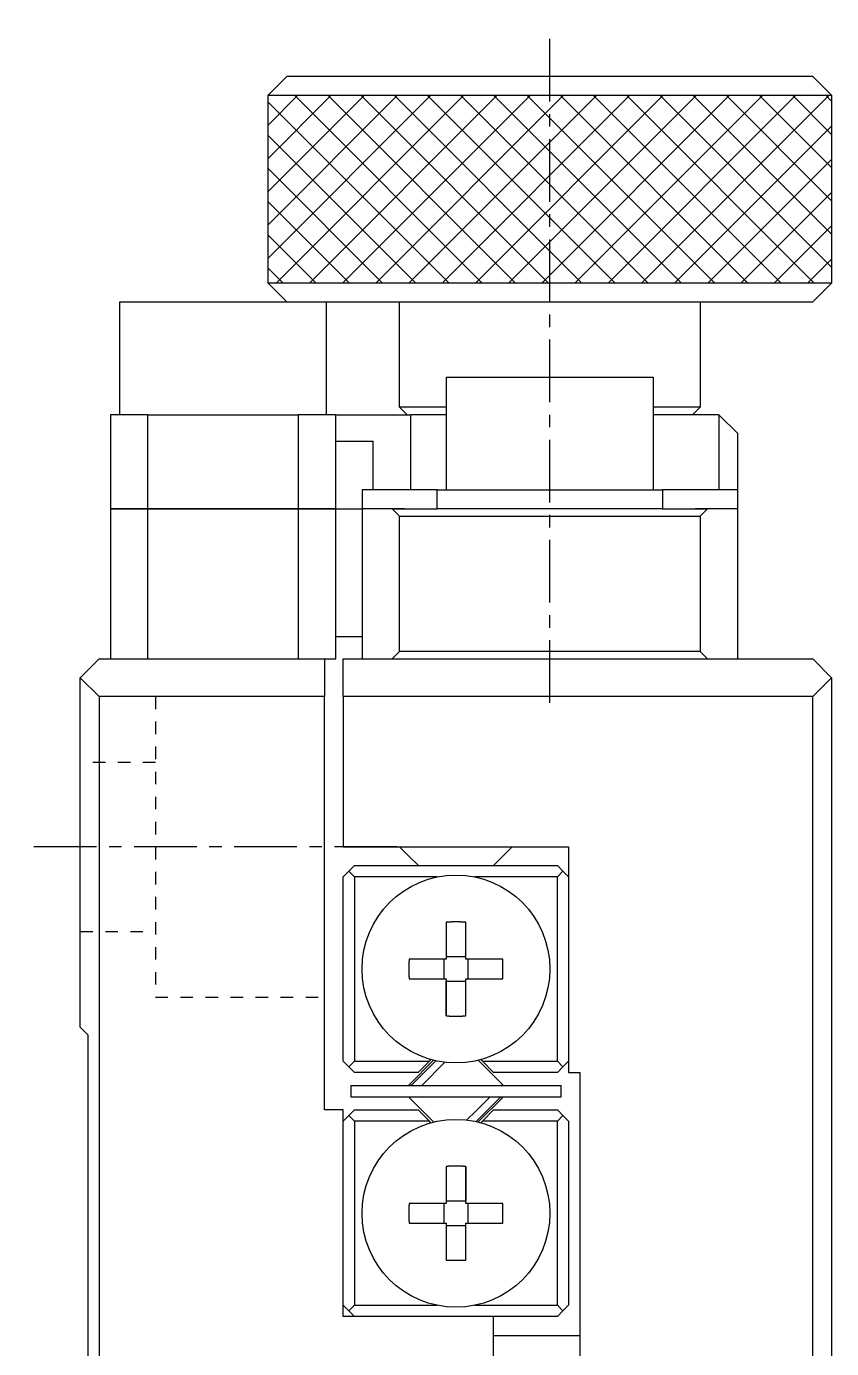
# Model space of a CAD drawing. Extents: x 92 to 449, y 62 to 331.
# Drawn here: x 109.19 to 125.27, y 285.61 to 311.99 of the extents above; entities that cross this region are included whole.
import ezdxf

# ---------------------------------------------------------------- set-up
doc = ezdxf.new("R2010")
doc.units = 0
doc.linetypes.add('CENTER', pattern=[2, 1.25, -0.25, 0.25, -0.25])
doc.linetypes.add('DOT', pattern=[0.5, 0.25, -0.25])
doc.layers.get('0').update_dxf_attribs({"linetype": 'CONTINUOUS'})

msp = doc.modelspace()

# ---------------------------------------------------------------- linework, layer by layer
at = {"color": 1, "linetype": 'CENTER'}
for p, q in [((119.641, 298.493), (119.641, 311.993)), ((116.591, 295.618), (109.191, 295.618))]:
    msp.add_line(p, q, dxfattribs=at)
at = {"color": 7, "linetype": 'CONTINUOUS'}
for p, q in [((114.016, 310.618), (114.391, 310.993)), ((124.891, 310.993), (114.391, 310.993)), ((124.891, 310.993), (125.266, 310.618)), ((114.016, 310.618), (125.266, 310.618)), ((114.016, 306.868), (114.016, 310.618)), ((125.266, 310.618), (125.266, 306.868)), ((125.266, 306.868), (114.016, 306.868)), ((114.391, 306.493), (114.016, 306.868)), ((125.266, 306.868), (124.891, 306.493)), ((111.053, 306.493), (115.178, 306.493)), ((111.053, 304.243), (111.053, 306.493)), ((115.178, 306.493), (124.891, 306.493)), ((115.178, 306.493), (115.178, 304.243)), ((116.641, 304.393), (116.641, 306.493)), ((122.641, 306.493), (122.641, 304.393)), ((117.578, 304.993), (121.703, 304.993)), ((117.578, 302.743), (117.578, 304.993)), ((121.703, 304.993), (121.703, 302.743)), ((116.791, 304.243), (116.641, 304.393)), ((117.578, 304.393), (116.641, 304.393)), ((122.641, 304.393), (121.703, 304.393)), ((122.641, 304.393), (122.491, 304.243)), ((110.866, 304.243), (110.866, 302.368)), ((111.616, 304.243), (110.866, 304.243)), ((111.616, 304.243), (114.616, 304.243)), ((111.616, 302.368), (111.616, 304.243)), ((115.366, 304.243), (114.616, 304.243)), ((114.616, 304.243), (114.616, 302.368)), ((115.366, 304.243), (116.866, 304.243)), ((115.366, 302.368), (115.366, 304.243)), ((117.578, 304.243), (116.866, 304.243)), ((123.016, 304.243), (121.703, 304.243)), ((123.016, 304.243), (123.391, 303.868)), ((123.016, 304.243), (123.016, 302.743)), ((123.391, 302.743), (123.391, 303.868)), ((115.366, 303.718), (116.116, 303.718)), ((116.116, 302.743), (116.116, 303.718)), ((117.391, 302.743), (115.891, 302.743)), ((115.891, 302.743), (115.891, 302.368)), ((117.391, 302.743), (121.891, 302.743)), ((123.391, 302.743), (121.891, 302.743)), ((123.391, 302.368), (123.391, 302.743)), ((110.866, 302.368), (110.866, 299.368)), ((111.616, 302.368), (110.866, 302.368)), ((110.866, 302.368), (111.616, 302.368)), ((111.616, 299.368), (111.616, 302.368)), ((111.616, 302.368), (114.616, 302.368)), ((114.616, 302.368), (111.616, 302.368)), ((114.616, 302.368), (114.616, 299.368)), ((115.366, 302.368), (114.616, 302.368)), ((114.616, 302.368), (115.366, 302.368)), ((115.366, 299.368), (115.366, 302.368)), ((115.366, 302.368), (115.891, 302.368)), ((115.891, 302.368), (115.891, 299.368)), ((116.491, 302.368), (115.891, 302.368)), ((116.491, 302.368), (116.737, 302.368)), ((116.737, 302.368), (116.491, 302.368)), ((116.491, 302.368), (116.641, 302.218)), ((116.641, 302.218), (122.641, 302.218)), ((116.641, 299.518), (116.641, 302.218)), ((116.737, 302.368), (117.391, 302.368)), ((121.891, 302.368), (117.391, 302.368)), ((121.891, 302.368), (122.544, 302.368)), ((122.544, 302.368), (122.791, 302.368)), ((122.791, 302.368), (122.544, 302.368)), ((122.641, 302.218), (122.791, 302.368)), ((122.641, 302.218), (122.641, 299.518)), ((123.391, 302.368), (122.791, 302.368)), ((123.391, 299.368), (123.391, 302.368)), ((115.366, 299.818), (115.891, 299.818)), ((116.641, 299.518), (116.491, 299.368)), ((122.641, 299.518), (116.641, 299.518)), ((122.791, 299.368), (122.641, 299.518)), ((110.266, 298.993), (110.641, 299.368)), ((110.641, 299.368), (115.141, 299.368)), ((115.141, 299.368), (115.366, 299.368)), ((115.141, 299.368), (115.141, 298.618)), ((115.516, 299.368), (124.891, 299.368)), ((115.516, 298.618), (115.516, 299.368)), ((125.266, 298.993), (124.891, 299.368)), ((110.641, 298.618), (110.266, 298.993)), ((110.266, 292.018), (110.266, 298.993)), ((124.891, 298.618), (125.266, 298.993)), ((125.266, 298.993), (125.266, 254.743)), ((110.641, 298.618), (110.641, 255.118)), ((115.141, 298.618), (110.641, 298.618)), ((115.141, 290.368), (115.141, 298.618)), ((124.891, 298.618), (115.516, 298.618)), ((115.516, 298.618), (115.516, 295.618)), ((124.891, 255.118), (124.891, 298.618)), ((115.516, 295.618), (120.016, 295.618)), ((116.641, 295.618), (116.828, 295.43)), ((118.703, 295.43), (118.891, 295.618)), ((120.016, 295.618), (120.016, 291.118)), ((116.828, 295.43), (117.016, 295.243)), ((118.516, 295.243), (118.703, 295.43)), ((115.516, 295.018), (115.628, 295.13)), ((115.516, 291.343), (115.516, 295.018)), ((115.741, 295.243), (115.628, 295.13)), ((115.628, 295.13), (115.741, 295.018)), ((115.741, 295.243), (119.791, 295.243)), ((115.741, 295.018), (115.741, 291.343)), ((117.393, 295.018), (115.741, 295.018)), ((119.791, 295.018), (118.139, 295.018)), ((119.903, 295.13), (119.791, 295.243)), ((119.791, 295.018), (119.903, 295.13)), ((119.791, 291.343), (119.791, 295.018)), ((119.903, 295.13), (120.016, 295.018)), ((117.571, 294.116), (117.571, 293.424)), ((117.571, 294.116), (117.571, 293.375)), ((117.961, 293.375), (117.961, 294.116)), ((117.571, 293.375), (116.829, 293.375)), ((117.521, 293.375), (117.521, 292.985)), ((117.961, 293.424), (117.571, 293.424)), ((117.571, 293.424), (117.571, 293.375)), ((118.702, 293.375), (117.961, 293.375)), ((118.01, 292.985), (118.01, 293.375)), ((116.829, 292.985), (117.571, 292.985)), ((117.571, 292.985), (117.571, 292.936)), ((117.571, 292.985), (117.571, 292.244)), ((117.571, 292.936), (117.961, 292.936)), ((117.571, 292.244), (117.571, 292.936)), ((117.961, 292.985), (118.702, 292.985)), ((117.961, 292.244), (117.961, 292.985)), ((110.266, 292.018), (110.416, 291.868)), ((110.416, 291.868), (110.416, 261.868)), ((115.628, 291.23), (115.516, 291.343)), ((115.741, 291.343), (115.628, 291.23)), ((115.741, 291.343), (117.239, 291.343)), ((117.321, 291.359), (116.838, 290.875)), ((116.871, 290.855), (117.364, 291.349)), ((117.014, 291.118), (117.239, 291.343)), ((117.239, 291.343), (117.268, 291.372)), ((118.694, 290.875), (118.21, 291.359)), ((118.263, 291.372), (118.293, 291.343)), ((118.293, 291.343), (118.518, 291.118)), ((118.293, 291.343), (119.791, 291.343)), ((119.903, 291.23), (119.791, 291.343)), ((120.016, 291.343), (119.903, 291.23)), ((115.628, 291.23), (115.741, 291.118)), ((117.014, 291.118), (115.741, 291.118)), ((119.791, 291.118), (118.518, 291.118)), ((119.791, 291.118), (119.903, 291.23)), ((120.016, 291.118), (120.241, 291.118)), ((120.241, 291.118), (120.241, 262.618)), ((115.666, 290.855), (119.866, 290.855)), ((115.666, 290.855), (115.666, 290.63)), ((119.866, 290.63), (119.866, 290.855)), ((115.666, 290.63), (119.866, 290.63)), ((116.838, 290.61), (117.321, 290.127)), ((118.21, 290.127), (118.694, 290.61)), ((118.661, 290.63), (118.269, 290.239)), ((115.516, 290.368), (115.141, 290.368)), ((115.516, 286.243), (115.516, 290.368)), ((115.741, 290.368), (115.628, 290.255)), ((115.741, 290.368), (117.014, 290.368)), ((117.239, 290.143), (117.014, 290.368)), ((118.518, 290.368), (118.293, 290.143)), ((118.518, 290.368), (119.791, 290.368)), ((119.903, 290.255), (119.791, 290.368)), ((115.516, 290.143), (115.628, 290.255)), ((115.628, 290.255), (115.741, 290.143)), ((117.239, 290.143), (115.741, 290.143)), ((115.741, 290.143), (115.741, 286.468)), ((117.268, 290.113), (117.239, 290.143)), ((118.269, 290.239), (118.167, 290.137)), ((118.293, 290.143), (118.263, 290.113)), ((119.791, 290.143), (118.293, 290.143)), ((119.791, 290.143), (119.903, 290.255)), ((119.791, 286.468), (119.791, 290.143)), ((119.903, 290.255), (120.016, 290.143)), ((120.016, 290.143), (120.016, 286.468)), ((117.571, 289.241), (117.571, 288.5)), ((117.961, 289.241), (117.961, 288.549)), ((117.961, 288.5), (117.961, 289.241)), ((117.571, 288.5), (116.829, 288.5)), ((117.521, 288.5), (117.521, 288.11)), ((117.961, 288.549), (117.571, 288.549)), ((117.961, 288.5), (117.961, 288.549)), ((118.702, 288.5), (117.961, 288.5)), ((118.01, 288.11), (118.01, 288.5)), ((116.829, 288.11), (117.571, 288.11)), ((117.571, 288.11), (117.571, 287.369)), ((117.571, 288.061), (117.961, 288.061)), ((117.961, 288.11), (118.702, 288.11)), ((117.961, 288.061), (117.961, 288.11)), ((117.961, 287.369), (117.961, 288.11)), ((117.961, 287.369), (117.961, 288.061)), ((115.628, 286.355), (115.516, 286.468)), ((115.741, 286.468), (115.628, 286.355)), ((115.628, 286.355), (115.741, 286.243)), ((115.741, 286.468), (117.393, 286.468)), ((118.139, 286.468), (119.791, 286.468)), ((119.903, 286.355), (119.791, 286.468)), ((119.791, 286.243), (119.903, 286.355)), ((120.016, 286.468), (119.903, 286.355)), ((118.516, 286.243), (115.516, 286.243)), ((118.516, 281.368), (118.516, 286.243)), ((119.791, 286.243), (118.516, 286.243)), ((118.516, 285.868), (120.241, 285.868))]:
    msp.add_line(p, q, dxfattribs=at)
at = {"color": 3, "linetype": 'CONTINUOUS'}
for p, q in [((114.016, 310.618), (125.266, 310.618)), ((114.016, 306.868), (114.016, 310.618)), ((114.016, 310.021), (114.612, 310.618)), ((114.016, 309.359), (115.275, 310.618)), ((114.016, 308.696), (115.938, 310.618)), ((114.016, 308.033), (116.601, 310.618)), ((114.016, 307.37), (117.263, 310.618)), ((114.176, 306.868), (117.926, 310.618)), ((118.292, 306.868), (114.542, 310.618)), ((114.839, 306.868), (118.589, 310.618)), ((118.955, 306.868), (115.205, 310.618)), ((115.502, 306.868), (119.252, 310.618)), ((119.617, 306.868), (115.867, 310.618)), ((116.165, 306.868), (119.915, 310.618)), ((120.28, 306.868), (116.53, 310.618)), ((116.828, 306.868), (120.578, 310.618)), ((120.943, 306.868), (117.193, 310.618)), ((117.491, 306.868), (121.241, 310.618)), ((121.606, 306.868), (117.856, 310.618)), ((118.154, 306.868), (121.904, 310.618)), ((122.269, 306.868), (118.519, 310.618)), ((118.817, 306.868), (122.567, 310.618)), ((122.932, 306.868), (119.182, 310.618)), ((119.48, 306.868), (123.23, 310.618)), ((123.595, 306.868), (119.845, 310.618)), ((120.143, 306.868), (123.893, 310.618)), ((124.258, 306.868), (120.508, 310.618)), ((120.805, 306.868), (124.555, 310.618)), ((124.921, 306.868), (121.171, 310.618)), ((121.468, 306.868), (125.218, 310.618)), ((125.266, 307.186), (121.834, 310.618)), ((125.266, 307.849), (122.497, 310.618)), ((125.266, 308.511), (123.159, 310.618)), ((125.266, 309.174), (123.822, 310.618)), ((125.266, 309.837), (124.485, 310.618)), ((125.266, 310.5), (125.148, 310.618)), ((125.266, 310.618), (125.266, 306.868)), ((117.629, 306.868), (114.016, 310.481)), ((116.966, 306.868), (114.016, 309.818)), ((122.131, 306.868), (125.266, 310.002)), ((122.794, 306.868), (125.266, 309.339)), ((116.303, 306.868), (114.016, 309.155)), ((115.64, 306.868), (114.016, 308.492)), ((123.457, 306.868), (125.266, 308.676)), ((124.12, 306.868), (125.266, 308.013)), ((114.977, 306.868), (114.016, 307.829)), ((114.314, 306.868), (114.016, 307.166)), ((124.783, 306.868), (125.266, 307.35)), ((125.266, 306.868), (114.016, 306.868)), ((116.866, 302.743), (116.866, 304.243)), ((117.391, 302.368), (117.391, 302.743)), ((121.891, 302.743), (121.891, 302.368)), ((117.546, 291.318), (117.083, 290.855)), ((116.838, 290.875), (116.858, 290.855)), ((118.674, 290.855), (118.694, 290.875)), ((116.858, 290.63), (116.838, 290.61)), ((118.163, 290.345), (118.449, 290.63)), ((118.694, 290.61), (118.674, 290.63)), ((117.986, 290.167), (118.163, 290.345))]:
    msp.add_line(p, q, dxfattribs=at)
at = {"color": 3, "linetype": 'DOT'}
for p, q in [((111.766, 298.618), (111.766, 292.618)), ((111.766, 297.305), (110.266, 297.305)), ((110.266, 293.93), (111.766, 293.93)), ((111.766, 292.618), (115.141, 292.618))]:
    msp.add_line(p, q, dxfattribs=at)
at = {"color": 7, "linetype": 'CONTINUOUS'}
for points in [[(117.961, 294.116, 0), (117.958, 294.116, 0), (117.955, 294.116, 0), (117.952, 294.117, 0), (117.948, 294.117, 0), (117.945, 294.117, 0), (117.942, 294.117, 0), (117.939, 294.117, 0), (117.936, 294.117, 0), (117.933, 294.117, 0), (117.93, 294.117, 0), (117.927, 294.117, 0), (117.924, 294.117, 0), (117.921, 294.117, 0), (117.918, 294.117, 0), (117.915, 294.117, 0), (117.912, 294.118, 0), (117.909, 294.118, 0), (117.906, 294.118, 0), (117.903, 294.118, 0), (117.9, 294.118, 0), (117.897, 294.118, 0), (117.894, 294.118, 0), (117.891, 294.118, 0), (117.888, 294.118, 0), (117.885, 294.118, 0), (117.881, 294.118, 0), (117.878, 294.118, 0), (117.875, 294.118, 0), (117.872, 294.118, 0), (117.869, 294.118, 0), (117.866, 294.118, 0), (117.863, 294.118, 0), (117.86, 294.118, 0), (117.857, 294.118, 0), (117.854, 294.119, 0), (117.851, 294.119, 0), (117.848, 294.119, 0), (117.845, 294.119, 0), (117.842, 294.119, 0), (117.839, 294.119, 0), (117.836, 294.119, 0), (117.833, 294.119, 0), (117.83, 294.119, 0), (117.827, 294.119, 0), (117.824, 294.119, 0), (117.821, 294.119, 0), (117.817, 294.119, 0), (117.814, 294.119, 0), (117.811, 294.119, 0), (117.808, 294.119, 0), (117.805, 294.119, 0), (117.802, 294.119, 0), (117.799, 294.119, 0), (117.796, 294.119, 0), (117.793, 294.119, 0), (117.79, 294.119, 0), (117.787, 294.119, 0), (117.784, 294.119, 0), (117.781, 294.119, 0), (117.778, 294.119, 0), (117.775, 294.119, 0), (117.772, 294.119, 0), (117.769, 294.119, 0), (117.766, 294.119, 0), (117.763, 294.119, 0), (117.76, 294.119, 0), (117.756, 294.119, 0), (117.753, 294.119, 0), (117.75, 294.119, 0), (117.747, 294.119, 0), (117.744, 294.119, 0), (117.741, 294.119, 0), (117.738, 294.119, 0), (117.735, 294.119, 0), (117.732, 294.119, 0), (117.729, 294.119, 0), (117.726, 294.119, 0), (117.723, 294.119, 0), (117.72, 294.119, 0), (117.717, 294.119, 0), (117.714, 294.119, 0), (117.711, 294.119, 0), (117.708, 294.119, 0), (117.705, 294.119, 0), (117.702, 294.119, 0), (117.699, 294.119, 0), (117.696, 294.119, 0), (117.692, 294.119, 0), (117.689, 294.119, 0), (117.686, 294.119, 0), (117.683, 294.119, 0), (117.68, 294.119, 0), (117.677, 294.119, 0), (117.674, 294.118, 0), (117.671, 294.118, 0), (117.668, 294.118, 0), (117.665, 294.118, 0), (117.662, 294.118, 0), (117.659, 294.118, 0), (117.656, 294.118, 0), (117.653, 294.118, 0), (117.65, 294.118, 0), (117.647, 294.118, 0), (117.644, 294.118, 0), (117.641, 294.118, 0), (117.638, 294.118, 0), (117.635, 294.118, 0), (117.632, 294.118, 0), (117.628, 294.118, 0), (117.625, 294.118, 0), (117.622, 294.118, 0), (117.619, 294.118, 0), (117.616, 294.117, 0), (117.613, 294.117, 0), (117.61, 294.117, 0), (117.607, 294.117, 0), (117.604, 294.117, 0), (117.601, 294.117, 0), (117.598, 294.117, 0), (117.595, 294.117, 0), (117.592, 294.117, 0), (117.589, 294.117, 0), (117.586, 294.117, 0), (117.583, 294.117, 0), (117.58, 294.117, 0), (117.577, 294.116, 0), (117.574, 294.116, 0), (117.571, 294.116, 0)], [(116.829, 293.375, 0), (116.829, 293.372, 0), (116.829, 293.369, 0), (116.829, 293.366, 0), (116.829, 293.363, 0), (116.829, 293.36, 0), (116.829, 293.357, 0), (116.829, 293.354, 0), (116.829, 293.351, 0), (116.829, 293.348, 0), (116.829, 293.345, 0), (116.829, 293.342, 0), (116.829, 293.339, 0), (116.828, 293.336, 0), (116.828, 293.333, 0), (116.828, 293.329, 0), (116.828, 293.326, 0), (116.828, 293.323, 0), (116.828, 293.32, 0), (116.828, 293.317, 0), (116.828, 293.314, 0), (116.828, 293.311, 0), (116.828, 293.308, 0), (116.828, 293.305, 0), (116.828, 293.302, 0), (116.828, 293.299, 0), (116.828, 293.296, 0), (116.828, 293.293, 0), (116.828, 293.29, 0), (116.827, 293.287, 0), (116.827, 293.284, 0), (116.827, 293.281, 0), (116.827, 293.278, 0), (116.827, 293.275, 0), (116.827, 293.272, 0), (116.827, 293.269, 0), (116.827, 293.265, 0), (116.827, 293.262, 0), (116.827, 293.259, 0), (116.827, 293.256, 0), (116.827, 293.253, 0), (116.827, 293.25, 0), (116.827, 293.247, 0), (116.827, 293.244, 0), (116.827, 293.241, 0), (116.827, 293.238, 0), (116.827, 293.235, 0), (116.827, 293.232, 0), (116.827, 293.229, 0), (116.827, 293.226, 0), (116.827, 293.223, 0), (116.827, 293.22, 0), (116.827, 293.217, 0), (116.827, 293.214, 0), (116.827, 293.211, 0), (116.827, 293.208, 0), (116.827, 293.205, 0), (116.827, 293.201, 0), (116.827, 293.198, 0), (116.827, 293.195, 0), (116.827, 293.192, 0), (116.827, 293.189, 0), (116.827, 293.186, 0), (116.827, 293.183, 0), (116.827, 293.18, 0), (116.827, 293.177, 0), (116.827, 293.174, 0), (116.827, 293.171, 0), (116.827, 293.168, 0), (116.827, 293.165, 0), (116.827, 293.162, 0), (116.827, 293.159, 0), (116.827, 293.156, 0), (116.827, 293.153, 0), (116.827, 293.15, 0), (116.827, 293.147, 0), (116.827, 293.144, 0), (116.827, 293.14, 0), (116.827, 293.137, 0), (116.827, 293.134, 0), (116.827, 293.131, 0), (116.827, 293.128, 0), (116.827, 293.125, 0), (116.827, 293.122, 0), (116.827, 293.119, 0), (116.827, 293.116, 0), (116.827, 293.113, 0), (116.827, 293.11, 0), (116.827, 293.107, 0), (116.827, 293.104, 0), (116.827, 293.101, 0), (116.827, 293.098, 0), (116.827, 293.095, 0), (116.827, 293.092, 0), (116.827, 293.089, 0), (116.827, 293.086, 0), (116.827, 293.083, 0), (116.827, 293.08, 0), (116.827, 293.076, 0), (116.827, 293.073, 0), (116.828, 293.07, 0), (116.828, 293.067, 0), (116.828, 293.064, 0), (116.828, 293.061, 0), (116.828, 293.058, 0), (116.828, 293.055, 0), (116.828, 293.052, 0), (116.828, 293.049, 0), (116.828, 293.046, 0), (116.828, 293.043, 0), (116.828, 293.04, 0), (116.828, 293.037, 0), (116.828, 293.034, 0), (116.828, 293.031, 0), (116.828, 293.028, 0), (116.828, 293.025, 0), (116.829, 293.022, 0), (116.829, 293.019, 0), (116.829, 293.016, 0), (116.829, 293.013, 0), (116.829, 293.009, 0), (116.829, 293.006, 0), (116.829, 293.003, 0), (116.829, 293, 0), (116.829, 292.997, 0), (116.829, 292.994, 0), (116.829, 292.991, 0), (116.829, 292.988, 0), (116.829, 292.985, 0)], [(118.702, 292.985, 0), (118.702, 292.988, 0), (118.702, 292.991, 0), (118.702, 292.994, 0), (118.702, 292.997, 0), (118.702, 293, 0), (118.702, 293.003, 0), (118.702, 293.006, 0), (118.702, 293.009, 0), (118.703, 293.013, 0), (118.703, 293.016, 0), (118.703, 293.019, 0), (118.703, 293.022, 0), (118.703, 293.025, 0), (118.703, 293.028, 0), (118.703, 293.031, 0), (118.703, 293.034, 0), (118.703, 293.037, 0), (118.703, 293.04, 0), (118.703, 293.043, 0), (118.703, 293.046, 0), (118.703, 293.049, 0), (118.703, 293.052, 0), (118.703, 293.055, 0), (118.704, 293.058, 0), (118.704, 293.061, 0), (118.704, 293.064, 0), (118.704, 293.067, 0), (118.704, 293.07, 0), (118.704, 293.073, 0), (118.704, 293.076, 0), (118.704, 293.08, 0), (118.704, 293.083, 0), (118.704, 293.086, 0), (118.704, 293.089, 0), (118.704, 293.092, 0), (118.704, 293.095, 0), (118.704, 293.098, 0), (118.704, 293.101, 0), (118.704, 293.104, 0), (118.704, 293.107, 0), (118.704, 293.11, 0), (118.704, 293.113, 0), (118.704, 293.116, 0), (118.704, 293.119, 0), (118.704, 293.122, 0), (118.704, 293.125, 0), (118.704, 293.128, 0), (118.704, 293.131, 0), (118.704, 293.134, 0), (118.704, 293.137, 0), (118.705, 293.14, 0), (118.705, 293.144, 0), (118.705, 293.147, 0), (118.705, 293.15, 0), (118.705, 293.153, 0), (118.705, 293.156, 0), (118.705, 293.159, 0), (118.705, 293.162, 0), (118.705, 293.165, 0), (118.705, 293.168, 0), (118.705, 293.171, 0), (118.705, 293.174, 0), (118.705, 293.177, 0), (118.705, 293.18, 0), (118.705, 293.183, 0), (118.705, 293.186, 0), (118.705, 293.189, 0), (118.705, 293.192, 0), (118.705, 293.195, 0), (118.705, 293.198, 0), (118.705, 293.201, 0), (118.705, 293.205, 0), (118.705, 293.208, 0), (118.705, 293.211, 0), (118.705, 293.214, 0), (118.705, 293.217, 0), (118.705, 293.22, 0), (118.704, 293.223, 0), (118.704, 293.226, 0), (118.704, 293.229, 0), (118.704, 293.232, 0), (118.704, 293.235, 0), (118.704, 293.238, 0), (118.704, 293.241, 0), (118.704, 293.244, 0), (118.704, 293.247, 0), (118.704, 293.25, 0), (118.704, 293.253, 0), (118.704, 293.256, 0), (118.704, 293.259, 0), (118.704, 293.262, 0), (118.704, 293.265, 0), (118.704, 293.269, 0), (118.704, 293.272, 0), (118.704, 293.275, 0), (118.704, 293.278, 0), (118.704, 293.281, 0), (118.704, 293.284, 0), (118.704, 293.287, 0), (118.704, 293.29, 0), (118.704, 293.293, 0), (118.704, 293.296, 0), (118.704, 293.299, 0), (118.704, 293.302, 0), (118.703, 293.305, 0), (118.703, 293.308, 0), (118.703, 293.311, 0), (118.703, 293.314, 0), (118.703, 293.317, 0), (118.703, 293.32, 0), (118.703, 293.323, 0), (118.703, 293.326, 0), (118.703, 293.329, 0), (118.703, 293.333, 0), (118.703, 293.336, 0), (118.703, 293.339, 0), (118.703, 293.342, 0), (118.703, 293.345, 0), (118.703, 293.348, 0), (118.702, 293.351, 0), (118.702, 293.354, 0), (118.702, 293.357, 0), (118.702, 293.36, 0), (118.702, 293.363, 0), (118.702, 293.366, 0), (118.702, 293.369, 0), (118.702, 293.372, 0), (118.702, 293.375, 0)], [(117.571, 292.244, 0), (117.574, 292.244, 0), (117.577, 292.244, 0), (117.58, 292.244, 0), (117.583, 292.244, 0), (117.586, 292.244, 0), (117.589, 292.243, 0), (117.592, 292.243, 0), (117.595, 292.243, 0), (117.598, 292.243, 0), (117.601, 292.243, 0), (117.604, 292.243, 0), (117.607, 292.243, 0), (117.61, 292.243, 0), (117.613, 292.243, 0), (117.616, 292.243, 0), (117.619, 292.243, 0), (117.622, 292.243, 0), (117.625, 292.243, 0), (117.628, 292.243, 0), (117.632, 292.242, 0), (117.635, 292.242, 0), (117.638, 292.242, 0), (117.641, 292.242, 0), (117.644, 292.242, 0), (117.647, 292.242, 0), (117.65, 292.242, 0), (117.653, 292.242, 0), (117.656, 292.242, 0), (117.659, 292.242, 0), (117.662, 292.242, 0), (117.665, 292.242, 0), (117.668, 292.242, 0), (117.671, 292.242, 0), (117.674, 292.242, 0), (117.677, 292.242, 0), (117.68, 292.242, 0), (117.683, 292.242, 0), (117.686, 292.242, 0), (117.689, 292.242, 0), (117.692, 292.242, 0), (117.696, 292.242, 0), (117.699, 292.241, 0), (117.702, 292.241, 0), (117.705, 292.241, 0), (117.708, 292.241, 0), (117.711, 292.241, 0), (117.714, 292.241, 0), (117.717, 292.241, 0), (117.72, 292.241, 0), (117.723, 292.241, 0), (117.726, 292.241, 0), (117.729, 292.241, 0), (117.732, 292.241, 0), (117.735, 292.241, 0), (117.738, 292.241, 0), (117.741, 292.241, 0), (117.744, 292.241, 0), (117.747, 292.241, 0), (117.75, 292.241, 0), (117.753, 292.241, 0), (117.756, 292.241, 0), (117.76, 292.241, 0), (117.763, 292.241, 0), (117.766, 292.241, 0), (117.769, 292.241, 0), (117.772, 292.241, 0), (117.775, 292.241, 0), (117.778, 292.241, 0), (117.781, 292.241, 0), (117.784, 292.241, 0), (117.787, 292.241, 0), (117.79, 292.241, 0), (117.793, 292.241, 0), (117.796, 292.241, 0), (117.799, 292.241, 0), (117.802, 292.241, 0), (117.805, 292.241, 0), (117.808, 292.241, 0), (117.811, 292.241, 0), (117.814, 292.241, 0), (117.817, 292.241, 0), (117.821, 292.241, 0), (117.824, 292.241, 0), (117.827, 292.241, 0), (117.83, 292.241, 0), (117.833, 292.241, 0), (117.836, 292.242, 0), (117.839, 292.242, 0), (117.842, 292.242, 0), (117.845, 292.242, 0), (117.848, 292.242, 0), (117.851, 292.242, 0), (117.854, 292.242, 0), (117.857, 292.242, 0), (117.86, 292.242, 0), (117.863, 292.242, 0), (117.866, 292.242, 0), (117.869, 292.242, 0), (117.872, 292.242, 0), (117.875, 292.242, 0), (117.878, 292.242, 0), (117.881, 292.242, 0), (117.885, 292.242, 0), (117.888, 292.242, 0), (117.891, 292.242, 0), (117.894, 292.242, 0), (117.897, 292.242, 0), (117.9, 292.242, 0), (117.903, 292.243, 0), (117.906, 292.243, 0), (117.909, 292.243, 0), (117.912, 292.243, 0), (117.915, 292.243, 0), (117.918, 292.243, 0), (117.921, 292.243, 0), (117.924, 292.243, 0), (117.927, 292.243, 0), (117.93, 292.243, 0), (117.933, 292.243, 0), (117.936, 292.243, 0), (117.939, 292.243, 0), (117.942, 292.243, 0), (117.945, 292.244, 0), (117.948, 292.244, 0), (117.952, 292.244, 0), (117.955, 292.244, 0), (117.958, 292.244, 0), (117.961, 292.244, 0)], [(117.961, 289.241, 0), (117.958, 289.241, 0), (117.955, 289.241, 0), (117.952, 289.242, 0), (117.948, 289.242, 0), (117.945, 289.242, 0), (117.942, 289.242, 0), (117.939, 289.242, 0), (117.936, 289.242, 0), (117.933, 289.242, 0), (117.93, 289.242, 0), (117.927, 289.242, 0), (117.924, 289.242, 0), (117.921, 289.242, 0), (117.918, 289.242, 0), (117.915, 289.242, 0), (117.912, 289.243, 0), (117.909, 289.243, 0), (117.906, 289.243, 0), (117.903, 289.243, 0), (117.9, 289.243, 0), (117.897, 289.243, 0), (117.894, 289.243, 0), (117.891, 289.243, 0), (117.888, 289.243, 0), (117.885, 289.243, 0), (117.881, 289.243, 0), (117.878, 289.243, 0), (117.875, 289.243, 0), (117.872, 289.243, 0), (117.869, 289.243, 0), (117.866, 289.243, 0), (117.863, 289.243, 0), (117.86, 289.243, 0), (117.857, 289.243, 0), (117.854, 289.244, 0), (117.851, 289.244, 0), (117.848, 289.244, 0), (117.845, 289.244, 0), (117.842, 289.244, 0), (117.839, 289.244, 0), (117.836, 289.244, 0), (117.833, 289.244, 0), (117.83, 289.244, 0), (117.827, 289.244, 0), (117.824, 289.244, 0), (117.821, 289.244, 0), (117.817, 289.244, 0), (117.814, 289.244, 0), (117.811, 289.244, 0), (117.808, 289.244, 0), (117.805, 289.244, 0), (117.802, 289.244, 0), (117.799, 289.244, 0), (117.796, 289.244, 0), (117.793, 289.244, 0), (117.79, 289.244, 0), (117.787, 289.244, 0), (117.784, 289.244, 0), (117.781, 289.244, 0), (117.778, 289.244, 0), (117.775, 289.244, 0), (117.772, 289.244, 0), (117.769, 289.244, 0), (117.766, 289.244, 0), (117.763, 289.244, 0), (117.76, 289.244, 0), (117.756, 289.244, 0), (117.753, 289.244, 0), (117.75, 289.244, 0), (117.747, 289.244, 0), (117.744, 289.244, 0), (117.741, 289.244, 0), (117.738, 289.244, 0), (117.735, 289.244, 0), (117.732, 289.244, 0), (117.729, 289.244, 0), (117.726, 289.244, 0), (117.723, 289.244, 0), (117.72, 289.244, 0), (117.717, 289.244, 0), (117.714, 289.244, 0), (117.711, 289.244, 0), (117.708, 289.244, 0), (117.705, 289.244, 0), (117.702, 289.244, 0), (117.699, 289.244, 0), (117.696, 289.244, 0), (117.692, 289.244, 0), (117.689, 289.244, 0), (117.686, 289.244, 0), (117.683, 289.244, 0), (117.68, 289.244, 0), (117.677, 289.244, 0), (117.674, 289.243, 0), (117.671, 289.243, 0), (117.668, 289.243, 0), (117.665, 289.243, 0), (117.662, 289.243, 0), (117.659, 289.243, 0), (117.656, 289.243, 0), (117.653, 289.243, 0), (117.65, 289.243, 0), (117.647, 289.243, 0), (117.644, 289.243, 0), (117.641, 289.243, 0), (117.638, 289.243, 0), (117.635, 289.243, 0), (117.632, 289.243, 0), (117.628, 289.243, 0), (117.625, 289.243, 0), (117.622, 289.243, 0), (117.619, 289.243, 0), (117.616, 289.242, 0), (117.613, 289.242, 0), (117.61, 289.242, 0), (117.607, 289.242, 0), (117.604, 289.242, 0), (117.601, 289.242, 0), (117.598, 289.242, 0), (117.595, 289.242, 0), (117.592, 289.242, 0), (117.589, 289.242, 0), (117.586, 289.242, 0), (117.583, 289.242, 0), (117.58, 289.242, 0), (117.577, 289.241, 0), (117.574, 289.241, 0), (117.571, 289.241, 0)], [(116.829, 288.5, 0), (116.829, 288.497, 0), (116.829, 288.494, 0), (116.829, 288.491, 0), (116.829, 288.488, 0), (116.829, 288.485, 0), (116.829, 288.482, 0), (116.829, 288.479, 0), (116.829, 288.476, 0), (116.829, 288.473, 0), (116.829, 288.47, 0), (116.829, 288.467, 0), (116.829, 288.464, 0), (116.828, 288.461, 0), (116.828, 288.458, 0), (116.828, 288.454, 0), (116.828, 288.451, 0), (116.828, 288.448, 0), (116.828, 288.445, 0), (116.828, 288.442, 0), (116.828, 288.439, 0), (116.828, 288.436, 0), (116.828, 288.433, 0), (116.828, 288.43, 0), (116.828, 288.427, 0), (116.828, 288.424, 0), (116.828, 288.421, 0), (116.828, 288.418, 0), (116.828, 288.415, 0), (116.827, 288.412, 0), (116.827, 288.409, 0), (116.827, 288.406, 0), (116.827, 288.403, 0), (116.827, 288.4, 0), (116.827, 288.397, 0), (116.827, 288.394, 0), (116.827, 288.39, 0), (116.827, 288.387, 0), (116.827, 288.384, 0), (116.827, 288.381, 0), (116.827, 288.378, 0), (116.827, 288.375, 0), (116.827, 288.372, 0), (116.827, 288.369, 0), (116.827, 288.366, 0), (116.827, 288.363, 0), (116.827, 288.36, 0), (116.827, 288.357, 0), (116.827, 288.354, 0), (116.827, 288.351, 0), (116.827, 288.348, 0), (116.827, 288.345, 0), (116.827, 288.342, 0), (116.827, 288.339, 0), (116.827, 288.336, 0), (116.827, 288.333, 0), (116.827, 288.33, 0), (116.827, 288.326, 0), (116.827, 288.323, 0), (116.827, 288.32, 0), (116.827, 288.317, 0), (116.827, 288.314, 0), (116.827, 288.311, 0), (116.827, 288.308, 0), (116.827, 288.305, 0), (116.827, 288.302, 0), (116.827, 288.299, 0), (116.827, 288.296, 0), (116.827, 288.293, 0), (116.827, 288.29, 0), (116.827, 288.287, 0), (116.827, 288.284, 0), (116.827, 288.281, 0), (116.827, 288.278, 0), (116.827, 288.275, 0), (116.827, 288.272, 0), (116.827, 288.269, 0), (116.827, 288.265, 0), (116.827, 288.262, 0), (116.827, 288.259, 0), (116.827, 288.256, 0), (116.827, 288.253, 0), (116.827, 288.25, 0), (116.827, 288.247, 0), (116.827, 288.244, 0), (116.827, 288.241, 0), (116.827, 288.238, 0), (116.827, 288.235, 0), (116.827, 288.232, 0), (116.827, 288.229, 0), (116.827, 288.226, 0), (116.827, 288.223, 0), (116.827, 288.22, 0), (116.827, 288.217, 0), (116.827, 288.214, 0), (116.827, 288.211, 0), (116.827, 288.208, 0), (116.827, 288.205, 0), (116.827, 288.201, 0), (116.827, 288.198, 0), (116.828, 288.195, 0), (116.828, 288.192, 0), (116.828, 288.189, 0), (116.828, 288.186, 0), (116.828, 288.183, 0), (116.828, 288.18, 0), (116.828, 288.177, 0), (116.828, 288.174, 0), (116.828, 288.171, 0), (116.828, 288.168, 0), (116.828, 288.165, 0), (116.828, 288.162, 0), (116.828, 288.159, 0), (116.828, 288.156, 0), (116.828, 288.153, 0), (116.828, 288.15, 0), (116.829, 288.147, 0), (116.829, 288.144, 0), (116.829, 288.141, 0), (116.829, 288.138, 0), (116.829, 288.134, 0), (116.829, 288.131, 0), (116.829, 288.128, 0), (116.829, 288.125, 0), (116.829, 288.122, 0), (116.829, 288.119, 0), (116.829, 288.116, 0), (116.829, 288.113, 0), (116.829, 288.11, 0)], [(118.702, 288.11, 0), (118.702, 288.113, 0), (118.702, 288.116, 0), (118.702, 288.119, 0), (118.702, 288.122, 0), (118.702, 288.125, 0), (118.702, 288.128, 0), (118.702, 288.131, 0), (118.702, 288.134, 0), (118.703, 288.138, 0), (118.703, 288.141, 0), (118.703, 288.144, 0), (118.703, 288.147, 0), (118.703, 288.15, 0), (118.703, 288.153, 0), (118.703, 288.156, 0), (118.703, 288.159, 0), (118.703, 288.162, 0), (118.703, 288.165, 0), (118.703, 288.168, 0), (118.703, 288.171, 0), (118.703, 288.174, 0), (118.703, 288.177, 0), (118.703, 288.18, 0), (118.704, 288.183, 0), (118.704, 288.186, 0), (118.704, 288.189, 0), (118.704, 288.192, 0), (118.704, 288.195, 0), (118.704, 288.198, 0), (118.704, 288.201, 0), (118.704, 288.205, 0), (118.704, 288.208, 0), (118.704, 288.211, 0), (118.704, 288.214, 0), (118.704, 288.217, 0), (118.704, 288.22, 0), (118.704, 288.223, 0), (118.704, 288.226, 0), (118.704, 288.229, 0), (118.704, 288.232, 0), (118.704, 288.235, 0), (118.704, 288.238, 0), (118.704, 288.241, 0), (118.704, 288.244, 0), (118.704, 288.247, 0), (118.704, 288.25, 0), (118.704, 288.253, 0), (118.704, 288.256, 0), (118.704, 288.259, 0), (118.704, 288.262, 0), (118.705, 288.265, 0), (118.705, 288.269, 0), (118.705, 288.272, 0), (118.705, 288.275, 0), (118.705, 288.278, 0), (118.705, 288.281, 0), (118.705, 288.284, 0), (118.705, 288.287, 0), (118.705, 288.29, 0), (118.705, 288.293, 0), (118.705, 288.296, 0), (118.705, 288.299, 0), (118.705, 288.302, 0), (118.705, 288.305, 0), (118.705, 288.308, 0), (118.705, 288.311, 0), (118.705, 288.314, 0), (118.705, 288.317, 0), (118.705, 288.32, 0), (118.705, 288.323, 0), (118.705, 288.326, 0), (118.705, 288.33, 0), (118.705, 288.333, 0), (118.705, 288.336, 0), (118.705, 288.339, 0), (118.705, 288.342, 0), (118.705, 288.345, 0), (118.704, 288.348, 0), (118.704, 288.351, 0), (118.704, 288.354, 0), (118.704, 288.357, 0), (118.704, 288.36, 0), (118.704, 288.363, 0), (118.704, 288.366, 0), (118.704, 288.369, 0), (118.704, 288.372, 0), (118.704, 288.375, 0), (118.704, 288.378, 0), (118.704, 288.381, 0), (118.704, 288.384, 0), (118.704, 288.387, 0), (118.704, 288.39, 0), (118.704, 288.394, 0), (118.704, 288.397, 0), (118.704, 288.4, 0), (118.704, 288.403, 0), (118.704, 288.406, 0), (118.704, 288.409, 0), (118.704, 288.412, 0), (118.704, 288.415, 0), (118.704, 288.418, 0), (118.704, 288.421, 0), (118.704, 288.424, 0), (118.704, 288.427, 0), (118.703, 288.43, 0), (118.703, 288.433, 0), (118.703, 288.436, 0), (118.703, 288.439, 0), (118.703, 288.442, 0), (118.703, 288.445, 0), (118.703, 288.448, 0), (118.703, 288.451, 0), (118.703, 288.454, 0), (118.703, 288.458, 0), (118.703, 288.461, 0), (118.703, 288.464, 0), (118.703, 288.467, 0), (118.703, 288.47, 0), (118.703, 288.473, 0), (118.702, 288.476, 0), (118.702, 288.479, 0), (118.702, 288.482, 0), (118.702, 288.485, 0), (118.702, 288.488, 0), (118.702, 288.491, 0), (118.702, 288.494, 0), (118.702, 288.497, 0), (118.702, 288.5, 0)], [(117.571, 287.369, 0), (117.574, 287.369, 0), (117.577, 287.369, 0), (117.58, 287.369, 0), (117.583, 287.369, 0), (117.586, 287.369, 0), (117.589, 287.368, 0), (117.592, 287.368, 0), (117.595, 287.368, 0), (117.598, 287.368, 0), (117.601, 287.368, 0), (117.604, 287.368, 0), (117.607, 287.368, 0), (117.61, 287.368, 0), (117.613, 287.368, 0), (117.616, 287.368, 0), (117.619, 287.368, 0), (117.622, 287.368, 0), (117.625, 287.368, 0), (117.628, 287.368, 0), (117.632, 287.367, 0), (117.635, 287.367, 0), (117.638, 287.367, 0), (117.641, 287.367, 0), (117.644, 287.367, 0), (117.647, 287.367, 0), (117.65, 287.367, 0), (117.653, 287.367, 0), (117.656, 287.367, 0), (117.659, 287.367, 0), (117.662, 287.367, 0), (117.665, 287.367, 0), (117.668, 287.367, 0), (117.671, 287.367, 0), (117.674, 287.367, 0), (117.677, 287.367, 0), (117.68, 287.367, 0), (117.683, 287.367, 0), (117.686, 287.367, 0), (117.689, 287.367, 0), (117.692, 287.367, 0), (117.696, 287.367, 0), (117.699, 287.366, 0), (117.702, 287.366, 0), (117.705, 287.366, 0), (117.708, 287.366, 0), (117.711, 287.366, 0), (117.714, 287.366, 0), (117.717, 287.366, 0), (117.72, 287.366, 0), (117.723, 287.366, 0), (117.726, 287.366, 0), (117.729, 287.366, 0), (117.732, 287.366, 0), (117.735, 287.366, 0), (117.738, 287.366, 0), (117.741, 287.366, 0), (117.744, 287.366, 0), (117.747, 287.366, 0), (117.75, 287.366, 0), (117.753, 287.366, 0), (117.756, 287.366, 0), (117.76, 287.366, 0), (117.763, 287.366, 0), (117.766, 287.366, 0), (117.769, 287.366, 0), (117.772, 287.366, 0), (117.775, 287.366, 0), (117.778, 287.366, 0), (117.781, 287.366, 0), (117.784, 287.366, 0), (117.787, 287.366, 0), (117.79, 287.366, 0), (117.793, 287.366, 0), (117.796, 287.366, 0), (117.799, 287.366, 0), (117.802, 287.366, 0), (117.805, 287.366, 0), (117.808, 287.366, 0), (117.811, 287.366, 0), (117.814, 287.366, 0), (117.817, 287.366, 0), (117.821, 287.366, 0), (117.824, 287.366, 0), (117.827, 287.366, 0), (117.83, 287.366, 0), (117.833, 287.366, 0), (117.836, 287.367, 0), (117.839, 287.367, 0), (117.842, 287.367, 0), (117.845, 287.367, 0), (117.848, 287.367, 0), (117.851, 287.367, 0), (117.854, 287.367, 0), (117.857, 287.367, 0), (117.86, 287.367, 0), (117.863, 287.367, 0), (117.866, 287.367, 0), (117.869, 287.367, 0), (117.872, 287.367, 0), (117.875, 287.367, 0), (117.878, 287.367, 0), (117.881, 287.367, 0), (117.885, 287.367, 0), (117.888, 287.367, 0), (117.891, 287.367, 0), (117.894, 287.367, 0), (117.897, 287.367, 0), (117.9, 287.367, 0), (117.903, 287.368, 0), (117.906, 287.368, 0), (117.909, 287.368, 0), (117.912, 287.368, 0), (117.915, 287.368, 0), (117.918, 287.368, 0), (117.921, 287.368, 0), (117.924, 287.368, 0), (117.927, 287.368, 0), (117.93, 287.368, 0), (117.933, 287.368, 0), (117.936, 287.368, 0), (117.939, 287.368, 0), (117.942, 287.368, 0), (117.945, 287.369, 0), (117.948, 287.369, 0), (117.952, 287.369, 0), (117.955, 287.369, 0), (117.958, 287.369, 0), (117.961, 287.369, 0)]]:
    msp.add_polyline3d(points, dxfattribs=at)
for centre in [(117.766, 293.18), (117.766, 288.305)]:
    msp.add_circle(centre, 1.875, dxfattribs=at)
for centre, start, end in [((116.944, 290.769), 135, 145.0247), ((118.588, 290.769), 34.9753, 45), ((116.944, 290.716), 214.9753, 225), ((118.588, 290.716), 315, 325.0247)]:
    msp.add_arc(centre, 0.15, start, end, dxfattribs=at)

doc.saveas('drawing.dxf')
